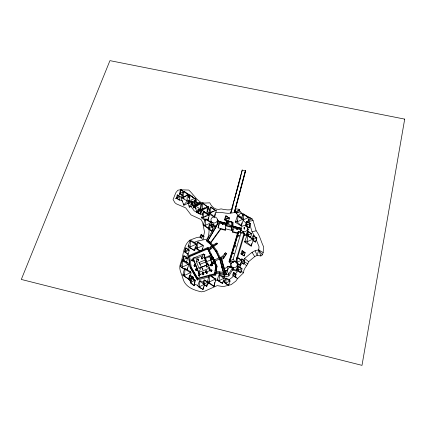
<?xml version="1.0" encoding="UTF-8"?>
<svg xmlns="http://www.w3.org/2000/svg" width="426" height="426" viewBox="0 0 426 426"><rect width="100%" height="100%" fill="white"/><g stroke="black" fill="none" stroke-linecap="round" stroke-linejoin="round"><path stroke-width="0.64" d="M207.036 214.017L207.26 208.181M197.02 210.79L196.934 212.75L200.268 209.411L200.555 202.813L198.894 204.512M189.336 205.353L189.245 207.127L191.29 204.975L191.498 200.811M183.654 203.862L183.585 205.124L186.977 201.45L187.349 194.421L185.241 196.764M255.68 240.812L255.6 242.053L253.076 239.929L253.369 235.551L255.882 237.708M251.638 243.576L251.473 246.031L247.117 242.458L247.639 235.014L251.968 238.666M249.444 225.397L249.279 227.83L246.729 225.62L247.037 221.334L249.572 223.57M250.616 236.558L250.531 237.793L247.98 235.642L248.283 231.291L250.829 233.475M241.031 270.792L240.887 272.731L238.203 270.798L238.544 266.25L241.217 268.215M244.359 254.12L244.231 255.909L242.101 254.258L242.367 250.658L244.492 252.325M243.954 262.256L243.826 264.067L241.686 262.459L241.952 258.816L244.087 260.446M240.557 262.826L240.37 265.313L237.016 262.831L237.442 257.192L240.786 259.716M241.814 222.803L241.585 225.828L237.49 222.324L238.012 215.604L241.633 218.778M200.529 236.829L196.226 237.74L189.799 240.173C182.568 246.042 183.766 256.015 180.395 263.886C178.249 269.365 182.067 274.269 183.212 279.467C185.752 287.364 194.171 290.271 201.487 291.842L204.677 291.214L217.207 285.612L223.171 286.618L231.158 284.653L235.919 281.043L237.516 278.7L243.534 272.789C243.374 268.21 247.655 265.829 248.614 261.686L254.705 256.606L257.123 255.35L260.877 255.967L262.405 254.833L263.167 252.549L263.635 246.819C260.952 241.569 259.903 235.471 256.148 230.791L253.076 220.583L252.038 218.826L241.201 212.904L239.321 210.353L239.508 209.331L235.424 208.809L235.503 212.212L236.27 213.32L238.246 215.402L242.266 217.452M214.56 282.438L214.209 286.315L209.166 282.726L209.901 274.871L214.906 278.561M235.466 275.43L235.312 277.14L233.437 275.808L233.752 272.379L235.152 273.391M195.268 204.709L195.779 199.176L195.177 200.257M193.633 206.077L193.463 207.909L194.362 206.306M207.073 284.318L206.887 286.288L203.91 284.446L204.358 279.818L207.318 281.692M212.239 229.284L212.063 231.11L209.241 228.922L209.656 224.63L212.468 226.845M215.039 213.793L214.731 217.074L210.348 213.495L209.89 212.34M228.863 283.977L228.746 285.212L225.705 283.7L226.243 278.119L228.767 279.397M207.947 220.338L208.207 217.697M210.348 213.495L210.992 206.866L215.343 210.508M222.857 282.087L222.734 283.333L218.927 281.453L219.624 274.568L223.41 276.49M202.174 249.567L202.297 248.315M195.113 247.453L194.788 250.531L189.879 247.735L190.688 240.291L195.566 243.145M192.765 279.568L193.037 276.964L189.98 275.058L189.49 279.653L191.029 280.59M200.678 211.946L200.444 214.198L198.117 212.35L198.473 208.953L200.795 210.822M198.889 204.64L199.139 202.259L200.561 203.431M187.238 269.876L187.445 267.981M203.484 286.868L203.207 289.376L199.24 287.539L200.028 280.606L203.41 282.22M183.244 197.515L183.979 191.194L188.755 194.416M199.501 276.192L199.741 273.199L200.044 274.546L199.501 276.192L198.623 275.947L198.857 272.949L199.166 274.296M197.648 204.826L197.829 203.607L196.567 202.259M214.874 272.395L214.582 274.269L215.769 265.638L214.374 262.714L210.508 264.253L211.083 265.941L212.286 265.462L211.711 263.774M215.066 271.144L215.748 266.777M211.36 276.261L215.817 275.074L215.668 274.078L216.925 265.946L214.917 261.745M215.817 275.074L215.945 272.273L223.687 273.62L223.799 274.616L216.094 273.279M216.339 271.687L216.925 265.946M232.766 226.51L233.081 225.476L232.894 222.383L226.951 220.86L225.434 225.764L225.705 228.826L231.595 230.349L232.159 225.876L241.089 228.171M194.032 203.266L194.48 200.721L197.829 203.506L197.483 205.412M234.199 246.835L234.556 245.371L235.653 245.658M186.679 257.996L187.6 253.47M223.485 273.423L224.438 277.054L228.863 275.936L228.693 274.099L227.101 270.829L228.043 266.255L231.041 267.054M238.198 233.608L232.489 232.133L233.246 227.782L241.01 229.784L240.472 232.303M186.503 262.618L187.419 258.305L183.611 255.802L182.733 260.126L183.808 260.84M230.679 266.958L230.983 263.71M210.561 243.23L220.79 229.108L225.258 230.264L225.21 229.689L218.096 227.851L219.204 222.99L225.732 224.672M240.482 232.122L241.052 229.625M231.733 267.326L229.518 266.9L227.101 270.829L224.843 270.579L221.435 257.911L220.53 257.97L223.788 270.132L225.626 271.202L226.462 274.658L225.626 271.202L224.843 270.579L224.326 269.03L228.043 266.255L232.335 268.151L232.479 270.036L236.51 271.112L237.309 266.767L238.214 264.493L237.128 263.966M225.21 229.689L225.62 227.889M231.584 263.412L230.093 263.018L229.933 261.085L238.752 231.632L244.183 233.038L244.226 235.163L246.521 235.759L247.378 231.254L248.246 229.108L247.192 228.57M188.883 197.765L189.511 195.177L195.294 198.798L194.799 200.731M197.983 205.353L198.745 202.435L200.332 203.426M197.435 211.839L198.154 209.097L201.157 210.987L200.279 214.273L194.149 210.833L190.965 206.53M188.196 254.354L189.235 250.451L185.454 247.98L184.442 251.894L186.588 253.3M200.928 207.638L202.1 203.239L208.41 207.185L207.02 212.207M234.683 212.031L245.419 171.838L245.408 170.538L234.3 212.446L245.413 170.874L242.256 170.208L242.25 169.873L230.684 213.138C225.658 214.065 220.966 211.392 215.955 212.643M242.256 170.208L230.684 213.138L240.12 211.77L236.27 213.32M231.254 212.084L231.946 209.523M232.292 208.245L233.15 205.05M234.359 200.577L234.875 198.66M235.216 197.382L235.732 195.465M236.079 194.181L236.595 192.264M236.941 190.986L237.458 189.069M237.799 187.791L239.178 182.679M239.524 181.401L240.903 176.284M200.05 237.793L200.939 234.588L203.99 236.547L203.261 239.103M207.27 282.118L209.198 275.196L215.87 279.6L213.847 286.485L207.819 282.486M208.751 212.909L210.369 207.142L216.27 210.833L214.406 217.223M207.851 220.535L209.288 215.444L203.394 211.733L201.663 218.112L205.375 220.466M193.069 279.094L193.431 277.827L189.565 275.249L188.51 279.062L191.247 280.894M202.121 250.366L203.362 246.042L197.366 242.16L195.656 248.358L199.975 251.17M204.507 256.596L204.874 254.732L203.825 254.498L203.894 254.855M207.164 264.86L206.605 263.316L207.553 262.938L208.09 264.493L198.99 268.231L196.168 261.34L197.158 257.954L202.009 256.031L203.644 253.976L205.391 258.156M181.513 197.621L183.318 191.487M246.521 235.759L248.246 229.108M236.51 271.112L238.214 264.493M244.577 229.028L244.694 227.606L244.199 227.479L244.061 227.942L244.082 228.9L244.577 229.028L244.694 227.606L244.199 227.479M235.647 261.926L244.183 233.038L240.914 233.118L238.752 231.632L234.215 247.027M236.329 261.926L236.707 260.653M237.458 258.103L244.226 235.163M210.822 222.297L211.195 221.051M233.006 261.899L229.933 261.085L233.182 259.099L240.914 233.118M230.029 262.208L229.177 261.985L229.108 261.218L237.926 231.813L238.757 231.84M229.177 261.985L231.467 254.333M231.85 253.06L235.29 241.585M235.669 240.312L237.964 232.66M234.028 247.644L229.949 261.271L229.108 261.218M233.299 253.561L233.437 253.087L233.938 253.22L233.799 253.694L233.299 253.561L233.938 253.22M238.549 235.972L238.688 235.509L239.183 235.637L239.045 236.1L238.549 235.972L239.183 235.637M220.79 229.108L220.727 228.533L210.481 242.682L207.856 240.663L216.27 226.366L217.984 221.792M236.813 228.054L236.723 229.454L237.207 229.582L236.813 228.054L236.861 229.002M237.303 228.182L237.165 228.634L236.68 228.512L237.303 228.182L237.346 229.124M232.489 232.133L233.166 229.891M188.931 197.19L189.49 195.353L180.507 189.682L179.57 193.809L182.658 195.747M202.984 283.173L203.947 280.01L207.856 282.608L206.669 286.389L204.246 284.77M231.43 227.803L232.926 222.894M225.258 230.264L225.705 228.826M228.075 222.287L227.447 222.617L227.937 222.745L228.075 222.287L227.585 222.159L227.521 223.586M228.671 223.895L231.398 227.298L225.434 225.764L228.671 223.895L229.454 221.355L232.894 222.383L231.398 227.298L231.595 230.349M225.668 225.647L226.802 221.973M222.447 223.176L222.404 224.587L222.883 224.71L222.447 223.176L222.542 224.135L223.027 224.257L222.931 223.299L222.308 223.629L222.793 223.751L222.931 223.299M218.096 227.851L219.14 224.534M228.538 221.105L229.454 218.224L225.663 215.854L224.417 219.901L227.101 221.589M194.378 261.463L191.737 260.755L191.652 260.403L192.046 259.189L193.841 258.917M186.998 270.089L188.75 264.828L182.28 260.552L180.395 266.415L184.671 269.253M188.26 250.238L189.368 246.92M232.841 267.533L232.388 268.875L233.32 268.918L236.473 270.435M241.505 218.762L243.054 214.134L249.077 217.862L247.676 221.898M232.708 274.791L233.469 272.528L236.132 274.392L235.163 277.219M211.568 271.112L209.091 269.376L209.454 270.782L211.621 271.431L211.892 270.148L209.422 268.412M211.621 271.431L211.892 270.148M210.561 226.174L211.6 223.16L205.225 219.124L203.207 225.168L209.523 229.188M236.297 259.253L236.936 257.426L241.851 260.584L240.104 265.435L236.861 263.343M243.821 260.733L244.63 258.412C249.008 255.137 252.836 250.206 258.752 249.966L263.167 252.549M246.478 235.471L247.884 231.478L251.761 233.901L250.323 237.889M236.76 270.292L238.134 266.442L242.08 268.987L240.674 272.832L238.72 271.559M241.244 260.02L241.622 258.971L244.801 261.01L243.656 264.147L242.602 263.47M251.936 238.581L252.969 235.738L256.867 238.177L255.392 242.149L252.629 240.413M239.79 267.608L240.855 264.695L242.49 262.917M178.51 196.285L180.086 193.005M207.856 240.663L216.312 226.701L217.686 223.559L217.553 222.404M201.099 267.533L198.867 272.406L199.139 273.598M197.664 203.468L197.909 202.978L193.516 206.173L195.587 204.821M221.435 257.911L221.6 259.301L223.639 258.539L226.605 253.465L225.375 252.826L222.542 256.409L220.056 257.432L216.765 250.563L210.391 242.117L209.896 242.799L210.071 243.912L211.834 246.255M224.47 254.375L225.375 252.826M223.639 258.539L223.522 257.48L226.605 253.465M210.071 243.912L206.711 241.324L206.562 240.45L215.316 226.02L216.312 226.701M228.863 275.936L232.479 270.036M232.335 268.151L228.693 274.099L224.23 275.223M190.3 282.699L195.135 279.941L193.692 280.936M204.091 255.659L204.874 254.732M250.696 217.851L248.225 220.471L248.901 221.307L252.032 231.824L255.233 237.234M234.619 274.424L238.299 270.819M206.951 267.033L206.599 265.728L206.461 267.224M202.574 268.087L202.446 269.583L202.936 269.386L202.765 268.556L202.574 268.087L202.084 268.284L202.275 268.753L202.765 268.556L202.084 268.284M212.691 247.389L209.203 250.499L209.022 249.412L212.526 246.287L212.691 247.389L216.115 251.942L219.938 259.919L223.33 272.826M238.246 215.402L241.201 212.904L243.081 215.529M208.596 248.512L212.02 245.621M215.87 243.853L216.887 243.07L217.393 243.736L213.82 246.484M219.938 259.919L219.763 258.529L220.53 257.97M195.135 206.945L193.638 208.037L192.083 202.35L196.114 199.421L197.126 203.223M239.508 209.331L235.503 212.212L239.321 210.353M229.087 279.722L232.261 277.294L233.373 275.643L237.516 278.7L235.418 276.309M195.843 266.048L194.426 266.612L194.032 265.43L194.538 265.121L194.416 264.615L195.273 264.141L197.179 269.333L196.897 268.114L196.035 268.588L196.157 269.088L195.646 269.397L196.04 270.574L197.456 270.009L196.897 268.114M194.426 266.612L194.693 265.291L195.55 264.818M196.04 270.574L196.317 269.269L197.179 268.801M222.228 268.646L222.026 266.937L223.762 266.495L223.804 266.868L222.867 266.836M207.057 284.456L209.352 283.125M248.55 220.711L252.038 218.826M222.068 276.868L223.144 276.304L224.411 277.949L218.421 281.096L217.217 279.413M207.505 214.928L209.762 213.767M206.796 207.813L201.104 210.726L202.664 214.688M198.378 212.334L197.233 212.92L194.778 206.365L201.131 203.133L201.78 204.922M188.968 202.733L183.904 205.3L181.141 198.207L187.967 194.762L189.309 198.319M193.436 205.194L189.437 207.233L187.839 203.058L191.86 201.013L192.76 203.404M179.591 193.606L184.181 191.562L183.67 191.806M213.149 245.77L217.393 243.736M212.643 245.099L216.887 243.07M203.543 284.195L207.893 282.166L207.127 281.565M238.368 269.323L236.776 270.068L237.825 270.553L242.112 268.556L241.02 268.087M241.382 262.262L244.828 260.664L243.928 260.345M208.985 280.952L207.308 281.735L208.532 282.3L215.934 278.849L214.576 278.343M246.366 240.887L244.609 241.696L246.484 242.059L253.624 238.768L251.638 238.459M252.703 239.694L256.894 237.761L255.691 237.586M184.495 274.104L182.813 274.877L183.723 275.787L191.109 272.379L190.087 271.522M247.085 234.982L248.267 234.438M181.646 265.483L180.443 266.037L181.503 267.464L188.83 264.099L187.674 262.714M186.886 250.568L184.469 251.67L185.006 251.979L189.282 250.03L188.702 249.742M247.618 224.257L245.264 225.333L246.361 225.391L250.515 223.496L249.38 223.453M197.499 247.192L195.694 248.017L196.711 248.449L203.431 245.381L202.313 244.998M183.824 259.418L182.759 259.903L187.467 257.879L185.954 258.444M202.323 236.595L204.022 236.212L200.619 237.761L200.071 237.617M237.681 220.854L235.333 221.919L236.915 221.962L243.459 218.985L241.787 218.985M243.198 219.917L249.125 217.223L247.959 217.239M189.309 245.642L188.122 246.18L189.272 247.336L196.487 244.05L195.246 242.937M227.372 218.357L224.433 219.688L225.333 219.699L229.486 217.814L228.549 217.824M209.315 228.07L208.128 228.608L208.878 228.693L213.069 226.797L212.281 226.723M215.045 280.771L216.243 280.228L218.506 280.367M204.411 224.278L203.245 224.806L204.571 225.673L211.663 222.468L210.247 221.642M209.193 212.957L213.293 211.115M209.784 213.138L216.328 210.199L215.055 210.327M203.463 216.988L201.695 217.782L202.781 217.766L209.352 214.81L208.176 214.869M204.64 216.461L206.408 215.662M201.45 209.288L204.917 207.734M209.896 242.799L215.966 250.855L219.805 258.864L214.645 261.175L214.129 260.094L219.289 257.783M198.99 268.231L208.09 264.493M183.276 196.514L181.551 197.275L182.578 197.781L184.905 196.748M187.818 195.459L189.565 194.687L188.452 194.224M208.815 276.943L197.355 279.988L190.305 267.927L188.436 255.781L208.064 247.399L213.868 259.546M214.507 273.769L197.648 278.253L191.189 267.214L191.317 267.725L189.57 256.085L207.547 248.406L211.983 257.698L212.824 257.363L212.76 256.942L211.914 257.277L211.983 257.698M207.547 248.406L207.643 248.949L189.703 256.617L189.57 256.085M179.799 196.711L180.182 196.551L176.486 198.175M203.74 285.846L205.396 285.148M208.57 265.579L210.593 264.77M212.286 265.462L211.797 264.29L214.448 263.236L214.31 262.299L215.157 261.963L215.093 261.537L213.245 257.661L210.471 258.763M215.678 263.05L215.737 263.465L214.89 263.8L214.832 263.39L215.678 263.05L215.157 261.963M211.083 265.941L211.019 265.627L212.223 265.148M202.313 272.342L203.026 272.054L203.394 273.013L203.809 274.546L203.095 274.834L202.313 272.342L203.095 274.834M205.683 270.989L206.397 270.707L206.764 271.66L207.164 273.204L206.456 273.487L205.683 270.989L206.456 273.487M202.675 273.295L203.394 273.013M206.051 271.948L206.764 271.66M200.044 274.546L202.563 273.535M205.918 272.193L203.277 273.252L203.026 272.054M209.975 270.569L206.626 271.91L206.397 270.707M202.776 273.774L203.49 273.487M206.141 272.427L206.855 272.139M202.994 274.36L203.708 274.072M206.36 273.013L207.073 272.731M206.78 265.025L205.54 262.043L204.634 257.677L204.965 257.544L205.566 258.284L209.683 256.649L209.07 256.021L209.384 255.792L209.997 256.42L211.067 259.791L211.797 264.29M209.07 256.021L204.965 257.544M204.634 257.677L205.215 258.316L205.545 258.188L206.653 261.649L211.067 259.791M209.054 255.925L209.667 256.548L209.997 256.42M205.167 260.057L199.293 262.395L196.168 261.34M210.625 259.274L212.627 258.481L214.006 261.372L211.36 262.427M194.155 265.936L195.566 265.371L193.053 258.167L203.644 253.976M206.605 263.316L206.306 261.686L206.653 261.649M205.54 262.043L199.719 264.36L199.293 262.395L201.274 267.209M210.763 260.126L212.76 259.327L212.627 258.481M211.578 262.938L215.093 261.537M206.109 265.92L206.796 266.191L206.306 266.388L206.109 265.92L206.599 265.728M193.638 242.532L197.329 241.132L207.414 238.997A27.978 25.895 -15.8 0 0 209.001 227.825M223.522 257.48L221.477 258.241L220.056 257.432M194.394 198.468L195.358 198.175L187.972 201.322M190.039 266.905L197.121 279.014L215.668 274.078M227.101 270.829L223.394 271.767L223.474 272.438L225.626 271.202L224.832 272.299L224.177 274.733L224.438 277.054M252.032 231.824L256.148 230.791M175.161 198.484L176.753 198.117M223.112 281.176L224.869 280.787M232.207 209.427C228.512 210.391 224.763 209.698 221.121 208.894C215.998 210.806 211.871 207.196 209.757 202.824L204.517 203.095L200.71 202.228C195.768 198.995 193.037 194.011 188.809 190.065L180.187 189.794L177.818 190.257L175.847 192.659L173.073 199.501L174.91 202.707L176.337 203.862L185.699 207.888L191.05 214.917L200.934 219.465L202.574 222.175L204.501 231.92L203.601 236.18L201.264 234.444L200.907 237.948L202.781 239.321M202.222 209.837L201.131 210.045L207.686 213.687L210.343 213.122L208.719 212.223M248.901 221.307L253.076 220.583M207.233 206.701L208.479 206.509L201.434 209.661L200.295 209.805M191.652 260.403L194.043 260.046M200.646 210.726L201.189 210.668L197.313 212.217M197.158 257.954L193.053 258.167L198.867 272.406L209.549 268.135L207.553 262.938M210.843 224.204L213.144 224.342L216.27 226.366M202.467 209.267L200.875 209.102L194.81 205.737L196.45 205.928M250.637 233.352L251.787 233.485L247.607 235.408L246.494 235.253M193.441 204.991L191.673 204.778L187.855 202.659L189.059 202.813M229.454 221.355L226.951 220.86L226.994 221.366M190.065 201.445L187.632 201.12L181.178 197.542L182.429 197.723M216.099 271.271L223.368 272.422L223.687 273.62M196.652 204.64L195.651 204.432L192.131 201.823L193.154 202.046M217.287 220.876L226.563 223.256M217.675 221.163L226.392 223.4L226.27 224.198L217.516 221.951M231.994 226.025L241.574 228.49M231.872 226.824L240.802 229.124M217.686 223.559L219.31 223.98M232.01 228.991L233.336 229.332M232.452 231.563L238.177 233.038M234.359 245.754L236.004 246.185M234.188 246.601L235.285 246.888M198.537 275.579L199.416 275.83M210.806 270.127L211.951 270.473M240.541 259.562L241.893 260.046L236.547 262.528L235.685 262.187M210.396 225.088L215.434 226.936M194.336 284.067L197.733 285.425L198.74 287.177L204.778 284.014L203.979 282.726M182.701 201.147L178.499 199.256M187.328 203.122L188.494 203.623M223.788 270.132L224.843 270.579M197.291 212.388L202.941 214.816M244.199 233.837L246.516 235.008M222.798 255.967L224.033 256.612M184.927 269.339L182.12 267.874L182.978 260.233L187.994 262.927M187.781 199.927L189.517 200.886M191.279 203.788L192.903 204.688M244.146 261.639L247.852 263.891M189.591 279.408L184.346 276.208L185.198 268.449L190.411 271.74M209.102 213.884L213.873 216.887M191.578 203.937L192.616 204.592M209.352 228.698L205.178 226.057L205.902 218.82L210.566 221.845M235.487 273.63L236.158 274.062L233.187 275.627L232.532 275.185M217.18 219.725L218.735 220.743L218.836 221.669M183.169 198.149L184.234 198.851M240.839 270.995L243.534 272.789M188.409 254.258L185.369 252.219L185.858 247.794L188.888 249.865M238.688 235.509L239.045 236.1M200.374 250.983L197.286 248.821L198.005 241.872L202.611 245.19M205.982 265.584L209.549 268.135L209.762 269.354M186.721 262.522L183.521 260.089L184.021 255.611L187.206 258.081M207.803 240.344L210.428 242.362L209.938 243.044L206.562 240.45M179.548 200.113L177.125 198.202L177.53 194.879L179.942 196.807M205.332 219.694L203.34 218.123L204.022 211.456L205.998 213.053M233.437 253.087L233.799 253.694M182.387 195.183L180.411 193.59L180.901 189.506L183.851 191.918M192.962 204.283L189.4 201.413L190.129 194.906L194.176 198.234M206.983 213.852L208.468 215.055M204.443 211.983L202.036 210.039L202.771 202.941L207.542 206.898M244.63 258.412L248.614 261.686M227.484 221.419L225.695 219.922L226.057 215.673L228.741 217.947M194.421 207.238L196.317 208.82M246.308 223.277L243.177 220.546L243.677 213.852L247.229 217.031M192.845 276.836L193.479 277.39L189.123 279.408L188.532 278.833M243.842 263.305L246.67 265.797M196.737 203.82L198.175 205.124M202.009 256.031L205.14 258.896M190.454 281.65L188.34 278.551M195.3 207.313L194.027 205.982L194.879 200.46L195.72 201.36M229.06 279.504L230.131 280.862L225.295 283.412L224.262 282.028M262.405 254.833L258.752 249.966L259.029 246.707L256.164 239.476M207.206 206.237L209.235 209.102M233.182 259.099L234.811 261.569M252.027 252.277L254.705 256.606M210.311 247.064L210.95 248.944M191.641 268.279L197.44 278.194M212.76 256.942L213.309 258.092L213.245 257.661M210.609 253.443L211.733 255.797M214.821 262.267L217.068 266.974M211.914 257.277L212.462 258.428M214.31 262.299L214.832 263.39M212.76 259.327L213.815 261.543M207.643 248.949L212.057 258.22M214.448 263.236L215.844 266.154M255.067 250.696L257.123 255.35L258.752 249.966L260.877 255.967M211.072 261.639L211.546 262.767M206.807 272.342L207.164 273.204M203.452 273.684L203.809 274.546M197.456 270.009L199.182 274.243M194.416 264.615L194.815 265.797M196.035 268.588L196.434 269.77M194.032 265.43L194.309 266.112M195.646 269.397L195.923 270.079M227.937 222.745L227.585 222.159L227.665 223.133M208.154 207.797L209.459 211.205M210.508 264.253L211.019 265.627M192.217 195.955L192.85 197.653M205.215 258.316L206.306 261.686M209.667 256.548L210.753 260.02M221.77 259.935L223.948 268.199L223.852 267.31M222.026 266.937L224.252 275.398M219.763 258.529L222.068 267.304M188.436 255.781L188.894 258.151M192.046 259.189L192.131 259.54M197.121 279.014L197.355 279.988M197.994 260.142L197.808 259.28L198.292 259.083L198.67 260.403L198.181 260.6L197.808 259.28L198.292 259.083L198.479 259.945M201.652 258.688L201.477 257.821L201.967 257.629L202.329 258.955L201.844 259.146L201.477 257.821L201.967 257.629L202.137 258.497M208.064 247.399L208.245 248.496M210.391 242.117L210.481 242.682M214.129 260.094L214.065 259.631L214.645 261.175M189.08 259.455L190.305 267.927M215.966 250.855L216.115 251.942M216.765 250.563L216.909 251.649M212.936 222.803L213.266 225.269M219.944 273.945L219.731 271.847M217.212 221.073L217.505 223.549A3.248 3.009 -7.6 0 1 217.084 224.241M232.852 262.038L232.793 261.181L233.294 261.314L233.352 262.171M233.224 267.539L233.368 269.605A3.222 3.078 -2.7 0 1 232.591 269.291M237.239 265.371L237.346 267.459A3.222 3.078 -2.7 0 1 237.016 268.199M243.299 231.648L243.337 233.395M247.368 229.497L247.378 232.053A3.27 3.057 -0.1 0 1 247.048 232.788M233.315 261.543A3.248 3.104 -2.8 0 1 237.303 265.116A3.248 3.104 -2.8 0 1 232.207 267.07A3.248 3.104 -2.8 0 1 232.527 261.841M231.121 267.4A3.222 3.078 -2.7 0 1 231.025 266.601M214.086 225.455A3.248 3.009 -7.6 0 1 212.531 224.885M195.023 280.489L194.421 285.67L190.917 282.598L191.54 277.358L195.023 280.489M191.104 277.587L190.268 282.96L194.192 285.787L195.081 280.436L191.104 277.587M404.7 119.115L361.999 365.359L21.3 279.445L109.94 60.641L404.7 119.115M177.211 195.017L176.465 198.34L179.383 200.188L180.145 196.865L177.211 195.017M198.106 259.242L197.994 259.738L198.484 259.546L198.106 259.242M201.786 257.789L201.668 258.278L202.158 258.087L201.786 257.789M184.495 268.774L182.77 275.265L189.229 279.578L191.029 273.119L184.495 268.774M209.257 224.811L208.106 228.821L211.855 231.206L213.032 227.207L209.257 224.811M232.793 261.181L232.708 262.517L233.208 262.65L232.793 261.181M233.294 261.314L233.15 261.798L232.649 261.665L233.294 261.314M231.904 222.212L230.615 226.435L226.382 225.349L227.686 221.131L231.904 222.212M190.001 240.599L188.079 246.547L194.432 250.69L196.413 244.758L190.001 240.599M237.388 215.886L235.306 222.255L241.265 225.977L243.411 219.63L237.388 215.886M246.643 221.515L245.248 225.546L249.072 227.926L250.488 223.9L246.643 221.515M246.963 235.322L244.583 242.064L251.116 246.196L253.576 239.481L246.963 235.322M242.037 250.807L240.914 253.981L244.061 255.989L245.206 252.826L242.037 250.807M199.453 280.904L197.696 285.771L202.909 289.531L204.704 284.675L199.453 280.904M219.055 274.866L217.185 279.754L222.436 283.487L224.348 278.604L219.055 274.866M225.785 278.359L224.236 282.305L228.506 285.335L230.083 281.394L225.785 278.359M244.375 227.585L244.061 227.942L244.561 228.07L244.375 227.585M244.332 252.224L240.93 253.8L241.803 254.066L245.227 252.48L244.332 252.224M226.414 274.163L224.177 274.733L223.394 271.767L224.832 272.299L226.414 274.163M242.511 231.339A3.301 3.078 -0.2 0 0 247.485 228.698A3.301 3.078 -0.2 0 0 242.543 226.009A3.301 3.078 -0.2 0 0 242.511 231.339M212.201 222.431A3.275 3.03 -7.5 0 0 217.43 220.301A3.275 3.03 -7.5 0 0 212.925 217.201A3.275 3.03 -7.5 0 0 212.201 222.431"/></g></svg>
